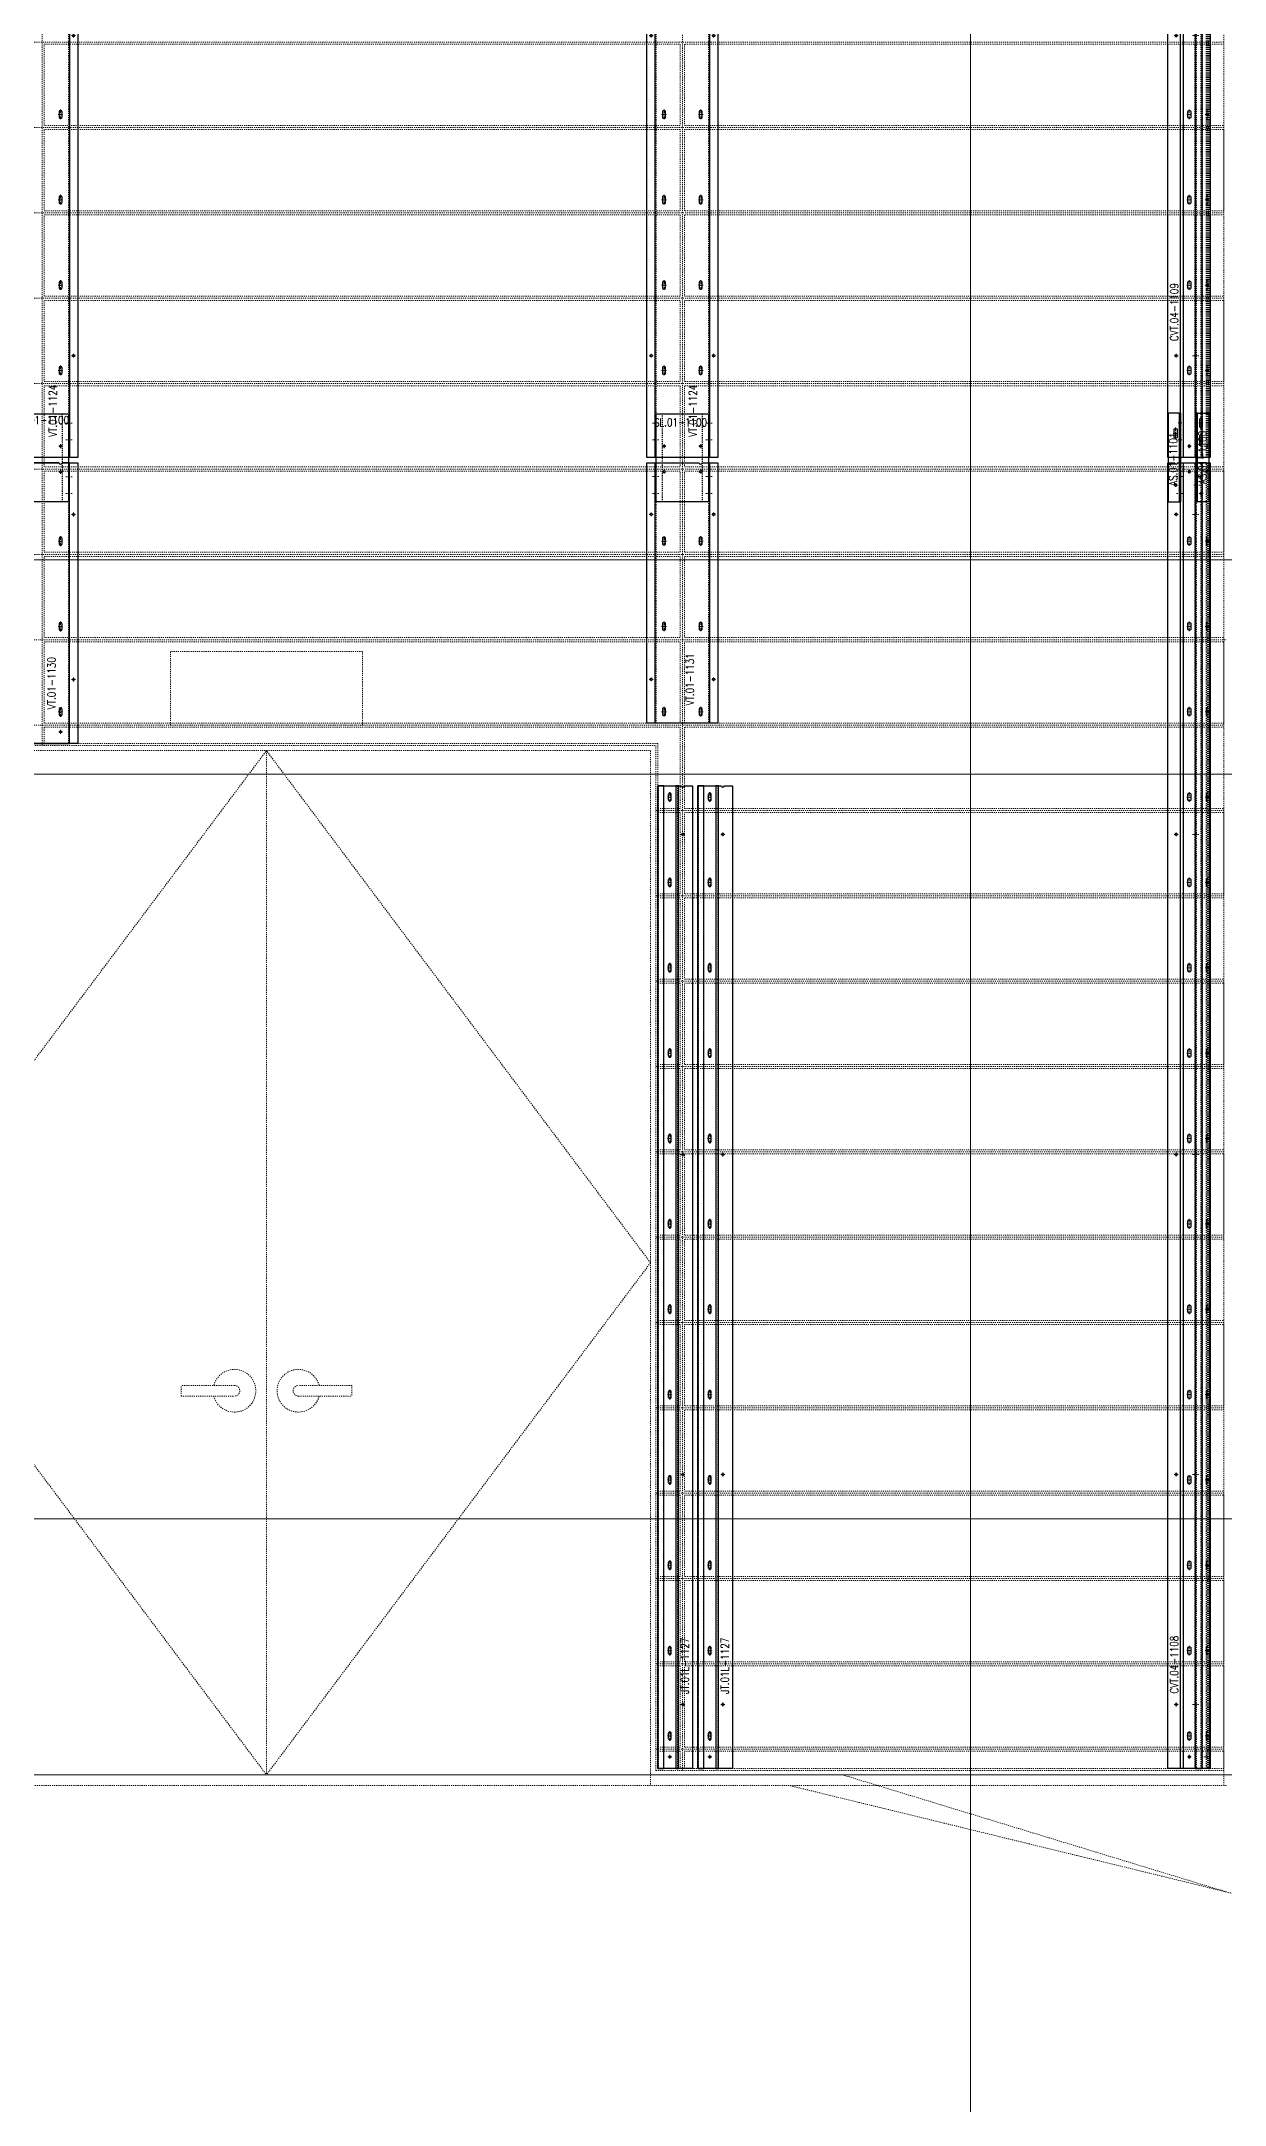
# Model space of a CAD drawing. Header units: inches. Extents: x 11737 to 18084, y -4365 to 1695.
# Drawn here: x 13814.6 to 13925.5, y -542.1 to -348.7 of the extents above; entities that cross this region are included whole.
import ezdxf

# ---------------------------------------------------------------- set-up
doc = ezdxf.new("R2010")
doc.units = ezdxf.units.IN
doc.header["$MEASUREMENT"] = 0
for name, pattern in [('INC-200$0$NBK_CenterX2', [1.083333, 0.666667, -0.125, 0.166667, -0.125]), ('NBK_Center', [0.541667, 0.333333, -0.0625, 0.083333, -0.0625]), ('NBK_Center2', [0.270833, 0.166667, -0.03125, 0.041667, -0.03125]), ('NBK_CenterX2', [1.083333, 0.666667, -0.125, 0.166667, -0.125]), ('NBK_Hidden', [0.125, 0.083333, -0.041667]), ('NBK_Hidden2', [0.0625, 0.041667, -0.020833])]:
    doc.linetypes.add(name, pattern=pattern)
doc.layers.get('Defpoints').update_dxf_attribs({"color": 250, "lineweight": 0})
for name, color, linetype, lineweight in [('!Bracket', 11, 'Continuous', 25), ('!Clip - bent', 20, 'Continuous', 25), ('!Dimension', 50, 'Continuous', 5), ('!Extrusion', 140, 'Continuous', 25), ('!Gridline', 112, 'NBK_CenterX2', 5), ('!Linetype_Center', 220, 'NBK_Center', 9), ('!Linetype_Center2', 222, 'NBK_Center2', 9), ('!Linetype_Hidden', 210, 'NBK_Hidden', 9), ('!Misc2', 252, 'NBK_Hidden2', 5), ('INC-200$0$!Gridline @ 1', 112, 'INC-200$0$NBK_CenterX2', 5)]:
    doc.layers.add(name, color=color, linetype=linetype, lineweight=lineweight)
doc.styles.add('Romans', font='romans.shx', dxfattribs={"width": 0.8})

# ---------------------------------------------------------------- blocks, each defined once
blk = doc.blocks.new('WEST ELEVATION GRID')
for p, q in [((0, -106.7), (0, 1818.09)), ((-1655, 113.9), (842.95, 113.9)), ((-1655, 24), (842.95, 24)), ((-1655, 0), (794.95, 0))]:
    blk.add_line(p, q)
blk = doc.blocks.new('A201')
for p, q in [((23.75, -25), (23.75, 1418.64)), ((-57, 81.28), (-75, 81.28)), ((-75, 81.28), (-75, 74.4)), ((-57, 74.4), (-57, 81.28)), ((-75, 74.4), (-57, 74.4)), ((-102, 24), (-66, 72)), ((-102, 72), (-30, 72)), ((-30, 24), (-66, 72)), ((-66, 72), (-66, -24)), ((-30, 72), (-30, -25)), ((-102, 24), (-66, -24)), ((-30, 24), (-66, -24)), ((-69, 12.5), (-74, 12.5)), ((-74, 11.5), (-74, 12.5)), ((-58, 12.5), (-63, 12.5)), ((-58, 12.5), (-58, 11.5)), ((-74, 11.5), (-69, 11.5)), ((-63, 11.5), (-58, 11.5)), ((24, -25), (-314.57, -25)), ((25.16, -24), (-102, -24)), ((77.44, -48), (-16.98, -25)), ((-12, -24), (23.99, -34.98))]:
    blk.add_line(p, q)
for centre, start, end in [((-69, 12), 195, 165), ((-63, 12), 15, 345)]:
    blk.add_arc(centre, 2, start, end)
for points, knots in [([(-69, 12.5), (-68.99, 12.5), (-68.97, 12.5), (-68.93, 12.5), (-68.9, 12.49), (-68.87, 12.48), (-68.84, 12.47), (-68.81, 12.46), (-68.78, 12.45), (-68.75, 12.43), (-68.72, 12.42), (-68.69, 12.39), (-68.65, 12.36), (-68.62, 12.33), (-68.6, 12.3), (-68.57, 12.25), (-68.54, 12.19), (-68.51, 12.11), (-68.5, 12.04), (-68.5, 12)], [0.5, 0.5, 0.5, 0.5, 0.5208333, 0.5416667, 0.5625, 0.5833333, 0.6041667, 0.625, 0.6458333, 0.6666667, 0.6875, 0.7083333, 0.75, 0.7708333, 0.7916667, 0.8333333, 0.875, 0.9166667, 1, 1, 1, 1]), ([(-68.5, 12), (-68.5, 11.96), (-68.51, 11.89), (-68.54, 11.81), (-68.57, 11.75), (-68.6, 11.7), (-68.62, 11.67), (-68.65, 11.64), (-68.69, 11.6), (-68.74, 11.57), (-68.78, 11.55), (-68.81, 11.54), (-68.84, 11.53), (-68.87, 11.52), (-68.9, 11.51), (-68.93, 11.5), (-68.97, 11.5), (-68.99, 11.5), (-69, 11.5)], [0, 0, 0, 0, 0.0833333, 0.125, 0.1666667, 0.2083333, 0.2291667, 0.25, 0.2916667, 0.3333333, 0.3541667, 0.375, 0.3958333, 0.4166667, 0.4375, 0.4583333, 0.4791667, 0.5, 0.5, 0.5, 0.5]), ([(-63.5, 12), (-63.5, 12.04), (-63.49, 12.11), (-63.46, 12.19), (-63.43, 12.25), (-63.4, 12.3), (-63.38, 12.33), (-63.35, 12.36), (-63.31, 12.4), (-63.26, 12.43), (-63.22, 12.45), (-63.19, 12.46), (-63.16, 12.47), (-63.13, 12.48), (-63.1, 12.49), (-63.07, 12.5), (-63.03, 12.5), (-63.01, 12.5), (-63, 12.5)], [0, 0, 0, 0, 0.0833333, 0.125, 0.1666667, 0.2083333, 0.2291667, 0.25, 0.2916667, 0.3333333, 0.3541667, 0.375, 0.3958333, 0.4166667, 0.4375, 0.4583333, 0.4791667, 0.5, 0.5, 0.5, 0.5]), ([(-63, 11.5), (-63.01, 11.5), (-63.03, 11.5), (-63.07, 11.5), (-63.1, 11.51), (-63.13, 11.52), (-63.16, 11.53), (-63.19, 11.54), (-63.22, 11.55), (-63.25, 11.57), (-63.28, 11.58), (-63.31, 11.61), (-63.35, 11.64), (-63.38, 11.67), (-63.4, 11.7), (-63.43, 11.75), (-63.46, 11.81), (-63.49, 11.89), (-63.5, 11.96), (-63.5, 12)], [0.5, 0.5, 0.5, 0.5, 0.5208333, 0.5416667, 0.5625, 0.5833333, 0.6041667, 0.625, 0.6458333, 0.6666667, 0.6875, 0.7083333, 0.75, 0.7708333, 0.7916667, 0.8333333, 0.875, 0.9166667, 1, 1, 1, 1])]:
    blk.add_open_spline(points, degree=3, knots=knots)
blk = doc.blocks.new('EWA-TM TERRACOTTA WEST')
at = {"layer": '!Linetype_Hidden'}
for p, q in [((1245, 96.49), (1245, 353.81)), ((1305, 0.4), (1305, 353.81)), ((-23.75, 162.4), (1355.76, 162.4)), ((-23.75, 154.4), (1355.76, 154.4)), ((-23.75, 146.4), (1355.76, 146.4)), ((-23.75, 138.4), (1355.76, 138.4)), ((-23.75, 130.4), (1355.76, 130.4)), ((-23.75, 122.4), (1355.76, 122.4)), ((-23.75, 114.4), (1355.76, 114.4)), ((45, 106.4), (1356.01, 106.4)), ((45, 98.4), (1355.76, 98.4)), ((1302.5, 90.4), (1355.76, 90.4)), ((1302.5, 82.4), (1355.76, 82.4)), ((1302.5, 74.4), (1355.76, 74.4)), ((1302.5, 66.4), (1355.76, 66.4)), ((1302.5, 58.4), (1355.76, 58.4)), ((1302.5, 50.4), (1355.76, 50.4)), ((1302.5, 42.4), (1355.76, 42.4)), ((1302.5, 34.4), (1355.76, 34.4)), ((1302.5, 26.4), (1355.76, 26.4)), ((1302.5, 18.4), (1355.76, 18.4)), ((1302.5, 10.4), (1355.76, 10.4)), ((1302.5, 2.4), (1355.76, 2.4)), ((1302.5, 0.4), (1355.76, 0.4))]:
    blk.add_line(p, q, dxfattribs=at)
for points in [[(1245.19, 162.21), (1304.81, 162.21), (1304.81, 154.59), (1245.19, 154.59)], [(1355.76, 162.21), (1305.19, 162.21), (1305.19, 154.59), (1355.76, 154.59)], [(1245.19, 146.59), (1304.81, 146.59), (1304.81, 154.21), (1245.19, 154.21)], [(1355.76, 146.59), (1305.19, 146.59), (1305.19, 154.21), (1355.76, 154.21)], [(1245.19, 146.21), (1304.81, 146.21), (1304.81, 138.59), (1245.19, 138.59)], [(1355.76, 146.21), (1305.19, 146.21), (1305.19, 138.59), (1355.76, 138.59)], [(1245.19, 130.59), (1304.81, 130.59), (1304.81, 138.21), (1245.19, 138.21)], [(1355.76, 130.59), (1305.19, 130.59), (1305.19, 138.21), (1355.76, 138.21)], [(1245.19, 130.21), (1304.81, 130.21), (1304.81, 122.59), (1245.19, 122.59)], [(1355.76, 130.21), (1305.19, 130.21), (1305.19, 122.59), (1355.76, 122.59)], [(1245.19, 114.59), (1304.81, 114.59), (1304.81, 122.21), (1245.19, 122.21)], [(1355.76, 114.59), (1305.19, 114.59), (1305.19, 122.21), (1355.76, 122.21)], [(1245.19, 114.21), (1304.81, 114.21), (1304.81, 106.59), (1245.19, 106.59)], [(1355.76, 114.21), (1305.19, 114.21), (1305.19, 106.59), (1355.76, 106.59)], [(1245.19, 106.21), (1304.81, 106.21), (1304.81, 98.59), (1245.19, 98.59)], [(1355.76, 98.59), (1305.19, 98.59), (1305.19, 106.21), (1355.76, 106.21)], [(1245.19, 96.67), (1245.19, 98.21), (1304.81, 98.21), (1304.81, 90.59), (1302.69, 90.59), (1302.69, 96.67)], [(1355.76, 98.21), (1305.19, 98.21), (1305.19, 90.59), (1355.76, 90.59)], [(1302.69, 90.21), (1304.81, 90.21), (1304.81, 82.59), (1302.69, 82.59)], [(1355.76, 82.59), (1305.19, 82.59), (1305.19, 90.21), (1355.76, 90.21)], [(1302.69, 74.59), (1304.81, 74.59), (1304.81, 82.21), (1302.69, 82.21)], [(1355.76, 82.21), (1305.19, 82.21), (1305.19, 74.59), (1355.76, 74.59)], [(1302.69, 74.21), (1304.81, 74.21), (1304.81, 66.59), (1302.69, 66.59)], [(1355.76, 66.59), (1305.19, 66.59), (1305.19, 74.21), (1355.76, 74.21)], [(1302.69, 58.59), (1304.81, 58.59), (1304.81, 66.21), (1302.69, 66.21)], [(1355.76, 66.21), (1305.19, 66.21), (1305.19, 58.59), (1355.76, 58.59)], [(1302.69, 58.21), (1304.81, 58.21), (1304.81, 50.59), (1302.69, 50.59)], [(1355.76, 50.59), (1305.19, 50.59), (1305.19, 58.21), (1355.76, 58.21)], [(1302.69, 42.59), (1304.81, 42.59), (1304.81, 50.21), (1302.69, 50.21)], [(1355.76, 50.21), (1305.19, 50.21), (1305.19, 42.59), (1355.76, 42.59)], [(1302.69, 42.21), (1304.81, 42.21), (1304.81, 34.59), (1302.69, 34.59)], [(1355.76, 34.59), (1305.19, 34.59), (1305.19, 42.21), (1355.76, 42.21)], [(1302.69, 26.59), (1304.81, 26.59), (1304.81, 34.21), (1302.69, 34.21)], [(1355.76, 34.21), (1305.19, 34.21), (1305.19, 26.59), (1355.76, 26.59)], [(1302.69, 26.21), (1304.81, 26.21), (1304.81, 18.59), (1302.69, 18.59)], [(1355.76, 18.59), (1305.19, 18.59), (1305.19, 26.21), (1355.76, 26.21)], [(1302.69, 18.21), (1304.81, 18.21), (1304.81, 10.59), (1302.69, 10.59)], [(1355.76, 10.59), (1305.19, 10.59), (1305.19, 18.21), (1355.76, 18.21)], [(1302.69, 10.21), (1304.81, 10.21), (1304.81, 2.59), (1302.69, 2.59)], [(1355.76, 2.59), (1305.19, 2.59), (1305.19, 10.21), (1355.76, 10.21)], [(1302.69, 2.21), (1304.81, 2.21), (1304.81, 0.59), (1302.69, 0.59)], [(1355.76, 0.59), (1305.19, 0.59), (1305.19, 2.21), (1355.76, 2.21)]]:
    blk.add_lwpolyline(points, close=True, dxfattribs=at)
blk.add_lwpolyline([(1229.53, 2.4), (1229.53, 96.49), (1302.5, 96.49), (1302.5, 0.4)], dxfattribs=at)
blk = doc.blocks.new('GRID_ELEV WEST_W')
at = {"layer": '!Gridline'}
for p, q in [((991.12, -1239.57), (991.12, 403.85)), ((-594.98, -1136.24), (1164.09, -1136.24)), ((-594.98, -1220.98), (1164.09, -1220.98))]:
    blk.add_line(p, q, dxfattribs=at)
blk.add_lwpolyline([(-512.31, -1203.13), (-493.23, -1203.13), (-493.23, -1203.13), (1164.09, -1203.13)], dxfattribs=at)
blk = doc.blocks.new('TAP HOLE_5mm')
at = {"layer": '!Linetype_Center2'}
for points in [[(-0.18, 0), (0.18, 0)], [(0, 0.18), (0, -0.18)]]:
    blk.add_lwpolyline(points, dxfattribs=at)
blk.add_circle((0, 0), 0.101)
blk = doc.blocks.new('HOLE SECTION')
at = {"layer": '!Linetype_Center2'}
blk.add_line((-0.33, 0), (0.26, 0), dxfattribs=at)
at = {"layer": '!Misc2'}
blk.add_lwpolyline([(-0.09, 0.1), (0, 0.1), (0, -0.1), (-0.09, -0.1)], close=True, dxfattribs=at)
blk = doc.blocks.new('CLEAR SECTION HOLE')
at = {"layer": '!Linetype_Center2'}
blk.add_line((-0.33, 0), (0.26, 0), dxfattribs=at)
at = {"layer": '!Misc2'}
blk.add_lwpolyline([(-0.08, 0.1), (0, 0.1), (0, -0.1), (-0.08, -0.1)], close=True, dxfattribs=at)
blk = doc.blocks.new('WEEP HOLE')
at = {"layer": '!Linetype_Center'}
for p, q in [((-0.22, 0.37), (0.22, 0.37)), ((0, 0.83), (0, -0.08))]:
    blk.add_line(p, q, dxfattribs=at)
at = {"color": 0}
blk.add_lwpolyline([(-0.14, 0.61), (-0.14, 0.14, 0.414214), (0, 0, 0.414214), (0.14, 0.14), (0.14, 0.61, 0.414214), (0, 0.75, 0.414214)], format="xyb", close=True, dxfattribs=at)
blk = doc.blocks.new('19mm WEEP HOLE')
at = {"layer": '!Linetype_Center'}
blk.add_line((-0.37, 0.2), (-0.37, -0.12), dxfattribs=at)
at = {"linetype": 'NBK_Hidden'}
blk.add_lwpolyline([(-0.75, 0.08), (0, 0.08), (0, 0), (-0.75, 0)], close=True, dxfattribs=at)
blk = doc.blocks.new('SECTION CLEAR HOLE 1')
at = {"layer": '!Linetype_Center2'}
blk.add_line((-0.33, 0, 0), (0.26, 0, 0), dxfattribs=at)
at = {"layer": '!Misc2'}
blk.add_lwpolyline([(-0.12, 0.1), (0, 0.1), (0, -0.1), (-0.12, -0.1)], close=True, dxfattribs=at)
blk = doc.blocks.new('SLOTTED SECTION1')
at = {"layer": '!Linetype_Center2'}
blk.add_lwpolyline([(-0.24, 0), (0.12, 0)], dxfattribs=at)
at = {"layer": '!Misc2'}
blk.add_lwpolyline([(-0.12, 0.47), (0, 0.47), (0, -0.47), (-0.12, -0.47)], close=True, dxfattribs=at)
blk = doc.blocks.new('SLOTTED HOLE 1')
at = {"layer": '!Linetype_Center'}
for p, q in [((0, 0.55), (0, -0.55)), ((-0.22, 0), (0.22, 0))]:
    blk.add_line(p, q, dxfattribs=at)
at = {"color": 0}
blk.add_lwpolyline([(-0.14, 0.33), (-0.14, -0.33, 0.414214), (0, -0.47, 0.414214), (0.14, -0.33), (0.14, 0.33, 0.414214), (0, 0.47, 0.414214)], format="xyb", close=True, dxfattribs=at)
blk = doc.blocks.new('SL.01-1101')
at = {"layer": '!Bracket'}
for points in [[(4.65, -1.3), (4.65, -0.12), (-3.67, -0.12), (-3.67, -1.3)], [(-3.67, -1.3), (-3.67, -1.18), (4.65, -1.18), (4.65, -1.3)]]:
    blk.add_lwpolyline(points, close=True, dxfattribs=at)
at = {"layer": '!Dimension', "xscale": -1, "rotation": 270}
for name, p in [('SECTION CLEAR HOLE 1', (-2.88, -1.18)), ('SECTION CLEAR HOLE 1', (-1.3, -1.18)), ('SLOTTED SECTION1', (2.15, -1.18)), ('SLOTTED SECTION1', (3.73, -1.18))]:
    blk.add_blockref(name, p, dxfattribs=at)
at = {"layer": '!Extrusion', "xscale": -1, "rotation": 270}
blk.add_blockref('TAP HOLE_5mm', (-2.09, -0.83), dxfattribs=at)
at = {"layer": '!Extrusion', "linetype": 'NBK_Hidden', "xscale": -1, "rotation": 270}
blk.add_blockref('SLOTTED HOLE 1', (2.75, -0.83), dxfattribs=at)
at = {"layer": 'Defpoints', "color": 30, "insert": (0.32, -0.6), "char_height": 0.75, "width": 1.65, "attachment_point": 5, "style": 'Romans'}
blk.add_mtext('AS.01-1101', dxfattribs=at)
blk = doc.blocks.new('AS.01-1100-')
at = {"layer": '!Bracket'}
for points in [[(4.65, 1.33), (4.65, 0.15), (-3.67, 0.15), (-3.67, 1.33)], [(-3.67, 1.33), (-3.67, 1.21), (4.65, 1.21), (4.65, 1.33)]]:
    blk.add_lwpolyline(points, close=True, dxfattribs=at)
at = {"layer": '!Dimension', "rotation": 270}
for name, p in [('SECTION CLEAR HOLE 1', (-2.09, 1.21)), ('SLOTTED SECTION1', (2.75, 1.21))]:
    blk.add_blockref(name, p, dxfattribs=at)
at = {"layer": '!Extrusion', "rotation": 270}
for p in [(-2.88, 0.86, 0), (-1.3, 0.86, 0)]:
    blk.add_blockref('TAP HOLE_5mm', p, dxfattribs=at)
at = {"layer": '!Extrusion', "linetype": 'NBK_Hidden', "rotation": 270}
for p in [(2.15, 0.86), (3.73, 0.86)]:
    blk.add_blockref('SLOTTED HOLE 1', p, dxfattribs=at)
at = {"layer": 'Defpoints', "color": 30, "insert": (0.49, 0.74), "char_height": 0.75, "width": 1.65, "attachment_point": 5, "style": 'Romans'}
blk.add_mtext('AS.01-1100', dxfattribs=at)
blk = doc.blocks.new('CVT.04-1108-')
at = {"layer": '!Extrusion'}
blk.add_lwpolyline([(0, 0), (-3.97, 0), (-3.97, 122.4), (-3.34, 122.4, 1), (-3.06, 122.4), (0, 122.4)], format="xyb", close=True, dxfattribs=at)
for points in [[(-2.78, 122.4), (-2.53, 122.4), (-2.53, 0), (-2.78, 0)], [(-1.41, 0), (-0.76, 0), (-0.76, 122.4), (-1.41, 122.4)]]:
    blk.add_lwpolyline(points, close=True, dxfattribs=at)
at = {"layer": '!Extrusion', "linetype": 'NBK_Hidden'}
for points in [[(-1.33, 0), (-1.42, 0), (-1.42, 122.4), (-1.33, 122.4)], [(-0.76, 0), (-0.86, 0), (-0.86, 122.4), (-0.76, 122.4)], [(-0.35, 122.4), (-0.28, 122.4), (-0.28, 0), (-0.35, 0)], [(-0.14, 0), (-0.04, 0), (-0.04, 122.4), (-0.14, 122.4)]]:
    blk.add_lwpolyline(points, close=True, dxfattribs=at)
at = {"layer": '!Dimension', "rotation": 360}
for name, p in [('CLEAR SECTION HOLE', (-0.28, 121.56)), ('HOLE SECTION', (-1.33, 117.56)), ('HOLE SECTION', (-1.33, 87.56)), ('HOLE SECTION', (-1.33, 57.56)), ('HOLE SECTION', (-1.33, 27.56)), ('HOLE SECTION', (-1.33, 6)), ('CLEAR SECTION HOLE', (-0.28, 1.09))]:
    blk.add_blockref(name, p, dxfattribs=at)
at = {"layer": '!Extrusion', "xscale": -1}
for name, p in [('TAP HOLE_5mm', (-1.97, 121.56)), ('WEEP HOLE', (-1.97, 114.68)), ('WEEP HOLE', (-1.97, 106.68)), ('WEEP HOLE', (-1.97, 98.68)), ('WEEP HOLE', (-1.97, 90.68)), ('WEEP HOLE', (-1.97, 82.68)), ('WEEP HOLE', (-1.97, 74.68)), ('WEEP HOLE', (-1.97, 66.68)), ('WEEP HOLE', (-1.97, 58.68)), ('WEEP HOLE', (-1.97, 50.68)), ('WEEP HOLE', (-1.97, 42.68)), ('WEEP HOLE', (-1.97, 34.68)), ('WEEP HOLE', (-1.97, 26.68)), ('WEEP HOLE', (-1.97, 18.68)), ('WEEP HOLE', (-1.97, 10.68)), ('WEEP HOLE', (-1.97, 2.68)), ('TAP HOLE_5mm', (-1.97, 1.09))]:
    blk.add_blockref(name, p, dxfattribs=at)
at = {"layer": '!Extrusion'}
for name, p, rotation in [('TAP HOLE_5mm', (-3.2, 117.56), 360), ('19mm WEEP HOLE', (-0.35, 114.68), 270), ('19mm WEEP HOLE', (-0.35, 106.68), 270), ('19mm WEEP HOLE', (-0.35, 98.68), 270), ('19mm WEEP HOLE', (-0.35, 90.68), 270), ('TAP HOLE_5mm', (-3.2, 87.56), 360), ('19mm WEEP HOLE', (-0.35, 82.68), 270), ('19mm WEEP HOLE', (-0.35, 74.68), 270), ('19mm WEEP HOLE', (-0.35, 66.68), 270), ('19mm WEEP HOLE', (-0.35, 58.68), 270), ('TAP HOLE_5mm', (-3.2, 57.56), 360), ('19mm WEEP HOLE', (-0.35, 50.68), 270), ('19mm WEEP HOLE', (-0.35, 42.68), 270), ('19mm WEEP HOLE', (-0.35, 34.68), 270), ('TAP HOLE_5mm', (-3.2, 27.56), 360), ('19mm WEEP HOLE', (-0.35, 26.68), 270), ('19mm WEEP HOLE', (-0.35, 18.68), 270), ('19mm WEEP HOLE', (-0.35, 10.68), 270), ('TAP HOLE_5mm', (-3.2, 6), 360), ('19mm WEEP HOLE', (-0.35, 2.68), 270)]:
    blk.add_blockref(name, p, dxfattribs=dict(at, rotation=rotation))
at = {"color": 144, "rotation": 90}
for name, p in [('SL.01-1101', (-4.08, 122.4)), ('AS.01-1100-', (0, 122.4))]:
    blk.add_blockref(name, p, dxfattribs=at)
at = {"layer": 'Defpoints', "color": 3, "insert": (-3.38, 9.73), "char_height": 0.75, "width": 1.65, "attachment_point": 5, "rotation": 90, "style": 'Romans'}
blk.add_mtext('CVT.04-1108', dxfattribs=at)
blk = doc.blocks.new('CVT.04-1109-')
at = {"layer": '!Extrusion'}
blk.add_lwpolyline([(0, 0), (-3.97, 0), (-3.97, 135.5), (-3.34, 135.5, 1), (-3.06, 135.5), (0, 135.5)], format="xyb", close=True, dxfattribs=at)
for points in [[(-2.78, 135.5), (-2.53, 135.5), (-2.53, 0), (-2.78, 0)], [(-1.41, 0), (-0.76, 0), (-0.76, 135.5), (-1.41, 135.5)]]:
    blk.add_lwpolyline(points, close=True, dxfattribs=at)
at = {"layer": '!Extrusion', "linetype": 'NBK_Hidden'}
for points in [[(-1.33, 0), (-1.42, 0), (-1.42, 135.5), (-1.33, 135.5)], [(-0.76, 0), (-0.86, 0), (-0.86, 135.5), (-0.76, 135.5)], [(-0.35, 135.5), (-0.28, 135.5), (-0.28, 0), (-0.35, 0)], [(-0.14, 0), (-0.04, 0), (-0.04, 135.5), (-0.14, 135.5)]]:
    blk.add_lwpolyline(points, close=True, dxfattribs=at)
at = {"layer": '!Dimension'}
for name, p in [('CLEAR SECTION HOLE', (-0.28, 134.66)), ('HOLE SECTION', (-1.33, 129.54)), ('HOLE SECTION', (-1.33, 99.54)), ('HOLE SECTION', (-1.33, 69.54)), ('HOLE SECTION', (-1.33, 39.54)), ('HOLE SECTION', (-1.33, 9.54)), ('CLEAR SECTION HOLE', (-0.28, 1.06))]:
    blk.add_blockref(name, p, dxfattribs=at)
at = {"layer": '!Extrusion', "xscale": -1}
for name, p in [('TAP HOLE_5mm', (-1.97, 134.66)), ('WEEP HOLE', (-1.97, 127.78)), ('WEEP HOLE', (-1.97, 119.78)), ('WEEP HOLE', (-1.97, 111.78)), ('WEEP HOLE', (-1.97, 103.78)), ('WEEP HOLE', (-1.97, 95.78)), ('WEEP HOLE', (-1.97, 87.78)), ('WEEP HOLE', (-1.97, 79.78)), ('WEEP HOLE', (-1.97, 71.78)), ('WEEP HOLE', (-1.97, 63.78)), ('WEEP HOLE', (-1.97, 55.78)), ('WEEP HOLE', (-1.97, 47.78)), ('WEEP HOLE', (-1.97, 39.78)), ('WEEP HOLE', (-1.97, 31.78)), ('WEEP HOLE', (-1.97, 23.78)), ('WEEP HOLE', (-1.97, 15.78)), ('WEEP HOLE', (-1.97, 7.78)), ('TAP HOLE_5mm', (-1.97, 1.06))]:
    blk.add_blockref(name, p, dxfattribs=at)
at = {"layer": '!Extrusion'}
for name, p, rotation in [('TAP HOLE_5mm', (-3.2, 129.54), 360), ('19mm WEEP HOLE', (-0.35, 127.78), 270), ('19mm WEEP HOLE', (-0.35, 119.78), 270), ('19mm WEEP HOLE', (-0.35, 111.78), 270), ('19mm WEEP HOLE', (-0.35, 103.78), 270), ('TAP HOLE_5mm', (-3.2, 99.54), 360), ('19mm WEEP HOLE', (-0.35, 95.78), 270), ('19mm WEEP HOLE', (-0.35, 87.78), 270), ('19mm WEEP HOLE', (-0.35, 79.78), 270), ('19mm WEEP HOLE', (-0.35, 71.78), 270), ('TAP HOLE_5mm', (-3.2, 69.54), 360), ('19mm WEEP HOLE', (-0.35, 63.78), 270), ('19mm WEEP HOLE', (-0.35, 55.78), 270), ('19mm WEEP HOLE', (-0.35, 47.78), 270), ('TAP HOLE_5mm', (-3.2, 39.54), 360), ('19mm WEEP HOLE', (-0.35, 39.78), 270), ('19mm WEEP HOLE', (-0.35, 31.78), 270), ('19mm WEEP HOLE', (-0.35, 23.78), 270), ('19mm WEEP HOLE', (-0.35, 15.78), 270), ('TAP HOLE_5mm', (-3.2, 9.54), 360), ('19mm WEEP HOLE', (-0.35, 7.78), 270)]:
    blk.add_blockref(name, p, dxfattribs=dict(at, rotation=rotation))
at = {"color": 144, "rotation": 90}
for name, p in [('SL.01-1101', (-4.08, 135.5)), ('AS.01-1100-', (0, 135.5))]:
    blk.add_blockref(name, p, dxfattribs=at)
at = {"layer": 'Defpoints', "color": 3, "insert": (-3.38, 13.62), "char_height": 0.75, "width": 1.65, "attachment_point": 5, "rotation": 90, "style": 'Romans'}
blk.add_mtext('CVT.04-1109', dxfattribs=at)
blk = doc.blocks.new('SLOTTED SECTION HOLE')
at = {"layer": '!Linetype_Center2'}
blk.add_line((-0.33, 0), (0.26, 0), dxfattribs=at)
at = {"layer": '!Misc2'}
blk.add_lwpolyline([(-0.08, 0.47), (0, 0.47), (0, -0.47), (-0.08, -0.47)], close=True, dxfattribs=at)
blk = doc.blocks.new('VT.01-1124-')
at = {"layer": '!Extrusion'}
blk.add_lwpolyline([(-2.45, 140.09), (2.45, 140.09), (2.45, 131.83), (-2.45, 131.83)], close=True, dxfattribs=at)
at = {"layer": '!Extrusion', "linetype": 'NBK_Hidden2'}
blk.add_lwpolyline([(-1.86, 140.09), (1.86, 140.09), (1.86, 131.83), (-1.86, 131.83)], close=True, dxfattribs=at)
at = {"layer": '!Extrusion'}
blk.add_lwpolyline([(-3.33, 0), (-3.33, 135.5), (1.58, 135.5, 1), (1.86, 135.5), (3.33, 135.5), (3.33, 0)], format="xyb", close=True, dxfattribs=at)
for points in [[(-2.54, 0), (-2.54, 135.5), (1.58, 135.5)], [(1.86, 135.5), (2.54, 135.5), (2.54, 0)]]:
    blk.add_lwpolyline(points, dxfattribs=at)
at = {"layer": '!Extrusion', "linetype": 'NBK_Hidden'}
for points in [[(-2.46, 0), (-2.46, 135.5)], [(2.46, 135.5), (2.46, 0)]]:
    blk.add_lwpolyline(points, dxfattribs=at)
at = {"layer": '!Dimension', "rotation": 360}
for name, p in [('CLEAR SECTION HOLE', (-2.46, 134.2)), ('CLEAR SECTION HOLE', (2.54, 134.2)), ('CLEAR SECTION HOLE', (-2.46, 132.62)), ('CLEAR SECTION HOLE', (2.54, 132.62)), ('SLOTTED SECTION HOLE', (-2.46, 3.23)), ('SLOTTED SECTION HOLE', (-2.46, 1.65)), ('SLOTTED SECTION HOLE', (2.54, 3.23)), ('SLOTTED SECTION HOLE', (2.54, 1.65))]:
    blk.add_blockref(name, p, dxfattribs=at)
at = {"layer": '!Extrusion', "rotation": 360}
for name, p in [('TAP HOLE_5mm', (-1.72, 134.66)), ('TAP HOLE_5mm', (1.72, 134.66)), ('TAP HOLE_5mm', (-2.93, 129.54)), ('TAP HOLE_5mm', (2.93, 129.54)), ('WEEP HOLE', (-1.72, 127.78)), ('WEEP HOLE', (1.72, 127.78)), ('WEEP HOLE', (-1.72, 119.78)), ('WEEP HOLE', (1.72, 119.78)), ('WEEP HOLE', (-1.72, 111.78)), ('WEEP HOLE', (1.72, 111.78)), ('WEEP HOLE', (-1.72, 103.78)), ('WEEP HOLE', (1.72, 103.78)), ('TAP HOLE_5mm', (-2.93, 99.54)), ('TAP HOLE_5mm', (2.93, 99.54)), ('WEEP HOLE', (-1.72, 95.78)), ('WEEP HOLE', (1.72, 95.78)), ('WEEP HOLE', (-1.72, 87.78)), ('WEEP HOLE', (1.72, 87.78)), ('WEEP HOLE', (-1.72, 79.78)), ('WEEP HOLE', (1.72, 79.78)), ('WEEP HOLE', (-1.72, 71.78)), ('WEEP HOLE', (1.72, 71.78)), ('TAP HOLE_5mm', (-2.93, 69.54)), ('TAP HOLE_5mm', (2.93, 69.54)), ('WEEP HOLE', (-1.72, 63.78)), ('WEEP HOLE', (1.72, 63.78)), ('WEEP HOLE', (-1.72, 55.78)), ('WEEP HOLE', (1.72, 55.78)), ('WEEP HOLE', (-1.72, 47.78)), ('WEEP HOLE', (1.72, 47.78)), ('TAP HOLE_5mm', (-2.93, 39.54)), ('WEEP HOLE', (-1.72, 39.78)), ('WEEP HOLE', (1.72, 39.78)), ('TAP HOLE_5mm', (2.93, 39.54)), ('WEEP HOLE', (-1.72, 31.78)), ('WEEP HOLE', (1.72, 31.78)), ('WEEP HOLE', (-1.72, 23.78)), ('WEEP HOLE', (1.72, 23.78)), ('WEEP HOLE', (-1.72, 15.78)), ('WEEP HOLE', (1.72, 15.78)), ('TAP HOLE_5mm', (-2.93, 9.54)), ('TAP HOLE_5mm', (2.93, 9.54)), ('WEEP HOLE', (-1.72, 7.78)), ('WEEP HOLE', (1.72, 7.78)), ('TAP HOLE_5mm', (-1.72, 1.06)), ('TAP HOLE_5mm', (1.72, 1.06))]:
    blk.add_blockref(name, p, dxfattribs=at)
at = {"layer": 'Defpoints', "color": 30, "insert": (-0.12, 139.47), "char_height": 0.75, "width": 1.65, "attachment_point": 5, "style": 'Romans'}
blk.add_mtext('SL.01-1100', dxfattribs=at)
at = {"layer": 'Defpoints', "color": 1, "insert": (0.98, 4.37), "char_height": 0.75, "width": 1.65, "attachment_point": 5, "rotation": 90, "style": 'Romans'}
blk.add_mtext('VT.01-1124', dxfattribs=at)
blk = doc.blocks.new('VT.01-1131-')
at = {"layer": '!Extrusion'}
blk.add_lwpolyline([(-2.45, 28.98), (2.45, 28.98), (2.45, 20.72), (-2.45, 20.72)], close=True, dxfattribs=at)
at = {"layer": '!Extrusion', "linetype": 'NBK_Hidden2'}
blk.add_lwpolyline([(-1.86, 28.98), (1.86, 28.98), (1.86, 20.72), (-1.86, 20.72)], close=True, dxfattribs=at)
at = {"layer": '!Extrusion'}
blk.add_lwpolyline([(1.58, 24.4, 1), (1.86, 24.4), (3.33, 24.4), (3.33, 24.4), (3.33, 0), (-3.33, 0), (-3.33, 24.4)], format="xyb", close=True, dxfattribs=at)
for points in [[(-2.54, 0), (-2.54, 24.4)], [(2.54, 24.4), (2.54, 0)]]:
    blk.add_lwpolyline(points, dxfattribs=at)
at = {"layer": '!Extrusion', "linetype": 'NBK_Hidden'}
for points in [[(-2.46, 0), (-2.46, 24.4)], [(2.46, 24.4), (2.46, 0)]]:
    blk.add_lwpolyline(points, dxfattribs=at)
at = {"layer": '!Dimension', "rotation": 360}
for p in [(-2.46, 23.1), (-2.46, 21.52), (2.54, 23.1), (2.54, 21.52)]:
    blk.add_blockref('CLEAR SECTION HOLE', p, dxfattribs=at)
at = {"layer": '!Extrusion', "rotation": 360}
for name, p in [('TAP HOLE_5mm', (-1.72, 23.56)), ('TAP HOLE_5mm', (1.72, 23.56)), ('TAP HOLE_5mm', (-2.93, 19.56)), ('TAP HOLE_5mm', (2.93, 19.56)), ('WEEP HOLE', (-1.72, 16.68)), ('WEEP HOLE', (1.72, 16.68)), ('WEEP HOLE', (-1.72, 8.68)), ('WEEP HOLE', (1.72, 8.68)), ('TAP HOLE_5mm', (-2.93, 4.09)), ('TAP HOLE_5mm', (2.93, 4.09)), ('WEEP HOLE', (-1.72, 0.68)), ('WEEP HOLE', (1.72, 0.68))]:
    blk.add_blockref(name, p, dxfattribs=at)
at = {"layer": 'Defpoints', "color": 30, "insert": (-0.17, 28.18), "char_height": 0.75, "width": 1.65, "attachment_point": 5, "style": 'Romans'}
blk.add_mtext('SL.01-1100', dxfattribs=at)
at = {"layer": 'Defpoints', "color": 1, "insert": (0.7, 4.09), "char_height": 0.75, "width": 1.65, "attachment_point": 5, "rotation": 90, "style": 'Romans'}
blk.add_mtext('VT.01-1131', dxfattribs=at)
blk = doc.blocks.new('VT.01-1130-')
at = {"layer": '!Extrusion'}
blk.add_lwpolyline([(-2.45, 30.9), (2.45, 30.9), (2.45, 22.64), (-2.45, 22.64)], close=True, dxfattribs=at)
at = {"layer": '!Extrusion', "linetype": 'NBK_Hidden2'}
blk.add_lwpolyline([(-1.86, 30.9), (1.86, 30.9), (1.86, 22.64), (-1.86, 22.64)], close=True, dxfattribs=at)
at = {"layer": '!Extrusion'}
blk.add_lwpolyline([(3.33, 0), (-3.33, 0), (-3.33, 26.31), (1.58, 26.31, 1), (1.86, 26.31), (3.33, 26.31)], format="xyb", close=True, dxfattribs=at)
blk.add_lwpolyline([(-2.54, 26.31), (1.58, 26.31), (-2.54, 26.31), (-2.54, 0), (2.54, 0), (2.54, 26.31), (1.86, 26.31), (2.54, 26.31)], dxfattribs=at)
at = {"layer": '!Extrusion', "linetype": 'NBK_Hidden'}
blk.add_lwpolyline([(1.86, 26.31), (2.46, 26.31), (2.46, 0), (-2.46, 0), (-2.46, 26.31), (1.58, 26.31)], dxfattribs=at)
at = {"layer": '!Dimension', "rotation": 360}
for p in [(-2.46, 25.01), (-2.46, 23.43), (2.54, 25.01), (2.54, 23.43)]:
    blk.add_blockref('CLEAR SECTION HOLE', p, dxfattribs=at)
at = {"layer": '!Extrusion', "rotation": 360}
for name, p in [('TAP HOLE_5mm', (-1.72, 25.47)), ('TAP HOLE_5mm', (1.72, 25.47)), ('TAP HOLE_5mm', (-2.93, 21.47)), ('TAP HOLE_5mm', (2.93, 21.47)), ('WEEP HOLE', (-1.72, 18.59)), ('WEEP HOLE', (1.72, 18.59)), ('WEEP HOLE', (-1.72, 10.59)), ('WEEP HOLE', (1.72, 10.59)), ('TAP HOLE_5mm', (-2.93, 6)), ('TAP HOLE_5mm', (2.93, 6)), ('WEEP HOLE', (-1.72, 2.59)), ('WEEP HOLE', (1.72, 2.59)), ('TAP HOLE_5mm', (-1.72, 1.09)), ('TAP HOLE_5mm', (1.72, 1.09))]:
    blk.add_blockref(name, p, dxfattribs=at)
at = {"layer": 'Defpoints', "color": 30, "insert": (0.03, 30.32), "char_height": 0.75, "width": 1.65, "attachment_point": 5, "style": 'Romans'}
blk.add_mtext('SL.01-1100', dxfattribs=at)
at = {"layer": 'Defpoints', "color": 1, "insert": (0.87, 5.65), "char_height": 0.75, "width": 1.65, "attachment_point": 5, "rotation": 90, "style": 'Romans'}
blk.add_mtext('VT.01-1130', dxfattribs=at)
blk = doc.blocks.new('JT.01L-1127')
at = {"layer": '!Extrusion'}
blk.add_lwpolyline([(0, 0), (0, 92.12), (2.22, 92.12, 1), (2.5, 92.12), (3.25, 92.12), (3.25, 0)], format="xyb", close=True, dxfattribs=at)
at = {"layer": '!Extrusion', "linetype": 'NBK_Hidden'}
for points in [[(0.08, 0), (0.08, 92.12), (0, 92.12), (0, 0)], [(1.95, 0), (1.95, 92.12), (1.87, 92.12), (1.87, 0)]]:
    blk.add_lwpolyline(points, close=True, dxfattribs=at)
at = {"layer": '!Extrusion'}
for points in [[(0.57, 0), (0.57, 92.12), (0, 92.12), (0, 0)], [(1.95, 0), (1.95, 92.12), (1.69, 92.12), (1.69, 0)]]:
    blk.add_lwpolyline(points, close=True, dxfattribs=at)
for p in [(1.13, 90.68), (1.13, 82.68), (1.13, 74.68), (1.13, 66.68), (1.13, 58.68), (1.13, 50.68), (1.13, 42.68), (1.13, 34.68), (1.13, 26.68), (1.13, 18.68), (1.13, 10.68), (1.13, 2.68)]:
    blk.add_blockref('WEEP HOLE', p, dxfattribs=at)
at = {"layer": '!Extrusion', "rotation": 360}
for p in [(2.36, 87.56), (2.36, 57.56), (2.36, 27.56), (2.36, 6), (1.13, 1.09)]:
    blk.add_blockref('TAP HOLE_5mm', p, dxfattribs=at)
at = {"layer": 'Defpoints', "color": 2, "insert": (2.54, 9.62), "char_height": 0.75, "width": 1.65, "attachment_point": 5, "rotation": 90, "style": 'Romans'}
blk.add_mtext('JT.01L-1127', dxfattribs=at)
blk = doc.blocks.new('WEST TRACKS')
at = {"layer": '!Clip - bent', "color": 2}
for p in [(1245, 99.48), (1305, 99.48)]:
    blk.add_blockref('VT.01-1124-', p, dxfattribs=at)
at = {"layer": '!Clip - bent'}
for name, p in [('VT.01-1130-', (1245, 72.67)), ('VT.01-1131-', (1305, 74.59)), ('CVT.04-1108-', (1354.49, -23.41)), ('JT.01L-1127', (1302.69, -23.41)), ('JT.01L-1127', (1306.44, -23.41))]:
    blk.add_blockref(name, p, dxfattribs=at)
at = {"color": 1}
blk.add_blockref('CVT.04-1109-', (1354.49, 99.48), dxfattribs=at)

msp = doc.modelspace()

# ---------------------------------------------------------------- linework, layer by layer
at = {"layer": 'Defpoints'}
msp.add_lwpolyline([(13343.24277, 956.65505), (14021.96052, 956.65505), (14021.96052, -417.39875), (13343.24277, -417.39875)], close=True, dxfattribs=at)

# ---------------------------------------------------------------- block references
at = {"layer": '!Dimension'}
msp.add_blockref('EWA-TM TERRACOTTA WEST', (12569.70873, -511.19035), dxfattribs=at)
at = {"layer": '!Linetype_Hidden'}
msp.add_blockref('A201', (13901.7236, -487.19035), dxfattribs=at)
at = {"color": 3}
msp.add_blockref('WEST TRACKS', (12569.70873, -487.19035), dxfattribs=at)
at = {"layer": 'Defpoints'}
msp.add_blockref('WEST ELEVATION GRID', (13901.7236, -511.19035), dxfattribs=at)
at = {"layer": 'INC-200$0$!Gridline @ 1', "xscale": 1.344, "yscale": 1.344, "zscale": 1.344}
msp.add_blockref('GRID_ELEV WEST_W', (12569.66309, 1129.81085), dxfattribs=at)

doc.saveas('drawing.dxf')
